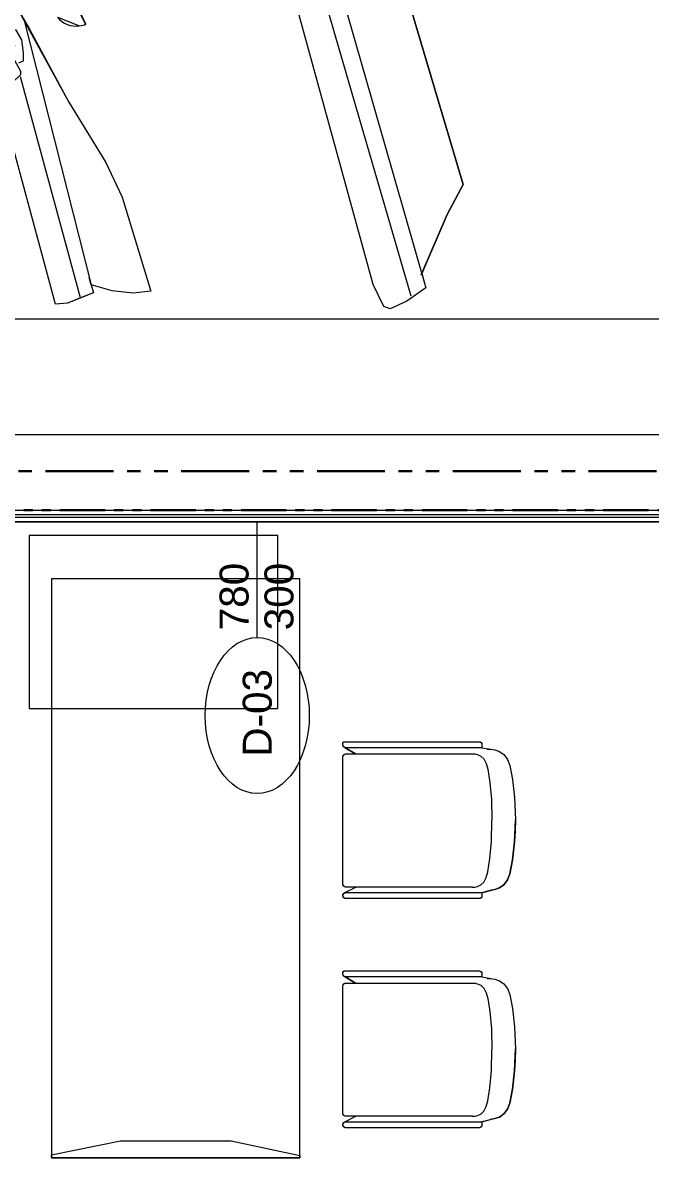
# Model space of a CAD drawing. Extents: x -1299 to 23780, y -3010 to 8106.
# Drawn here: x 1493.7 to 1710.4, y 1128.6 to 1527.3 of the extents above; entities that cross this region are included whole.
import ezdxf
from ezdxf.enums import TextEntityAlignment as Align

# ---------------------------------------------------------------- set-up
doc = ezdxf.new("R2010")
doc.units = 0
doc.header["$LTSCALE"] = 25
doc.header["$MEASUREMENT"] = 0
for name, pattern in [('DOT2', [0.125, 0, -0.125]), ('HIDDEN', [0.375, 0.25, -0.125]), ('PHANTOM2', [1.25, 0.625, -0.125, 0.125, -0.125, 0.125, -0.125])]:
    doc.linetypes.add(name, pattern=pattern)
doc.layers.get('0').update_dxf_attribs({"color": 9, "lineweight": 9})
for name, color, linetype, lineweight in [('04', 9, 'Continuous', 9), ('05', 9, 'Continuous', 9), ('06D', 9, 'Continuous', 9), ('10', 9, 'Continuous', 9), ('15', 9, 'Continuous', 9), ('20', 9, 'DOT2', 9), ('22', 8, 'Continuous', 9), ('40', 9, 'Continuous', 9), ('40B', 9, 'Continuous', 9), ('E-KABLO', 7, 'Continuous', 30), ('E-MESH TAVAN', 1, 'Continuous', 30)]:
    doc.layers.add(name, color=color, linetype=linetype, lineweight=lineweight)
doc.styles.add('Arial', font='arial.ttf', dxfattribs={"height": 2.5})

# ---------------------------------------------------------------- blocks, each defined once
blk = doc.blocks.new('0_doorno')
blk.add_lwpolyline([(4.5, 0), (12.5, 0)])
blk.add_ellipse((-0.891, 0), major_axis=(-5.391, 0), ratio=0.666667)
at = {"style": 'Arial'}
blk.add_attdef('YUKSEKLIK', text='', height=2, dxfattribs=at).set_placement((5, 12.3), align=Align.TOP_LEFT)
blk.add_attdef('KAPINO', text='', height=2, dxfattribs=at).set_placement((0, 0), align=Align.MIDDLE)
blk.add_attdef('GENISLIK', text='', height=2, dxfattribs=at).set_placement((5, -3.789), align=Align.BOTTOM_LEFT)
blk = doc.blocks.new('Group-321-1')
at = {"lineweight": 0}
blk.add_lwpolyline([(384783.7466, 69368.6084), (384783.8084, 69368.6626), (384783.8147, 69368.6844), (384783.7337, 69368.6844)], dxfattribs=at)
for centre, radius, start, end in [((384788.1969, 69600.0219), 231.379, 268.862115, 268.914511), ((384783.7323, 69368.6871), 0.08, 280.3078, 342.1843), ((384783.6798, 69368.7118), 0.1377, 339.054, 348.4897)]:
    blk.add_arc(centre, radius, start, end, dxfattribs=at)
blk = doc.blocks.new('Group-323-1')
for p, q in [((384783.609, 69368.4878), (384783.6313, 69368.4913)), ((384783.6313, 69368.4913), (384783.6593, 69368.4854)), ((384783.6449, 69368.4667), (384783.663, 69368.4998)), ((384783.663, 69368.4998), (384783.7403, 69368.5033)), ((384783.7049, 69368.5004), (384784.6228, 69368.2891)), ((384783.7403, 69368.5033), (384784.0265, 69368.5095)), ((384784.0265, 69368.5095), (384784.2703, 69368.527)), ((384784.2703, 69368.527), (384784.4021, 69368.5228)), ((384784.4021, 69368.5228), (384784.7363, 69368.4631)), ((384783.5713, 69368.4048), (384783.609, 69368.4878)), ((384783.5745, 69368.4113), (384783.6449, 69368.4667)), ((384783.631, 69368.4558), (384783.7074, 69368.4395)), ((384783.7131, 69368.4511), (384783.7105, 69368.438)), ((384783.7219, 69368.4612), (384783.7131, 69368.4511)), ((384783.7613, 69368.4632), (384783.7219, 69368.4612)), ((384783.8035, 69368.4477), (384783.7613, 69368.4632)), ((384784.7363, 69368.4631), (384784.715, 69368.4056)), ((384783.7105, 69368.438), (384783.7223, 69368.4231)), ((384783.7223, 69368.4231), (384783.784, 69368.3851)), ((384783.8016, 69368.4089), (384783.766, 69368.4339)), ((384783.8561, 69368.4106), (384783.8016, 69368.4089)), ((384783.8281, 69368.4354), (384783.8035, 69368.4477)), ((384783.8271, 69368.4179), (384783.8281, 69368.4354)), ((384783.8654, 69368.406), (384783.8561, 69368.4106)), ((384783.8082, 69368.3333), (384783.5708, 69368.3847)), ((384783.784, 69368.3851), (384783.7954, 69368.3578)), ((384783.9165, 69368.2343), (384783.8654, 69368.406)), ((384783.871, 69368.4001), (384784.645, 69368.2361)), ((384784.715, 69368.4056), (384784.6751, 69368.3445)), ((384783.7954, 69368.3578), (384783.8361, 69368.258)), ((384784.6751, 69368.3445), (384784.6231, 69368.2893)), ((384784.626, 69368.1499), (384783.8955, 69368.3044)), ((384784.6228, 69368.2891), (384784.5969, 69368.2948)), ((384783.8361, 69368.258), (384783.8613, 69368.2275)), ((384784.6231, 69368.2893), (384784.6514, 69368.2844)), ((384784.6514, 69368.2844), (384784.6458, 69368.2359)), ((384783.8613, 69368.2275), (384783.9062, 69368.2214)), ((384783.9062, 69368.2214), (384783.9165, 69368.2343)), ((384784.6458, 69368.2359), (384784.642, 69368.1874)), ((384784.642, 69368.1874), (384784.626, 69368.1499))]:
    blk.add_line(p, q)
blk.add_lwpolyline([(384783.6295, 69368.491), (384783.6556, 69368.4862), (384783.663, 69368.4998), (384784.0265, 69368.5095), (384784.2703, 69368.527), (384784.4021, 69368.5228), (384784.7363, 69368.4631), (384784.715, 69368.4056), (384784.6751, 69368.3445), (384784.6228, 69368.2891), (384784.6514, 69368.2844), (384784.642, 69368.1874), (384784.626, 69368.1499), (384783.8955, 69368.3044), (384783.9165, 69368.2343), (384783.9062, 69368.2214), (384783.8613, 69368.2275), (384783.8361, 69368.258), (384783.8051, 69368.334), (384783.5708, 69368.3847)], close=True)
blk = doc.blocks.new('Group-325-1')
for p, q in [((384784.2699, 69369.7089), (384784.2277, 69369.6053)), ((384784.901, 69369.5901), (384784.2699, 69369.7089)), ((384784.2277, 69369.6053), (384784.1715, 69369.5072)), ((384784.9688, 69369.494), (384784.901, 69369.5901)), ((384784.1334, 69369.5156), (384785.1602, 69369.3127)), ((384785.1131, 69369.3188), (384784.9688, 69369.494)), ((384784.1214, 69369.4547), (384785.1608, 69369.254)), ((384785.0663, 69369.1565), (384784.0879, 69369.3606)), ((384785.1602, 69369.3127), (384785.1706, 69369.2337)), ((384785.1706, 69369.2337), (384785.1687, 69369.1701)), ((384785.1687, 69369.1701), (384785.151, 69369.1543)), ((384785.151, 69369.1543), (384785.0663, 69369.1565))]:
    blk.add_line(p, q)
blk.add_lwpolyline([(384784.2699, 69369.7089), (384784.901, 69369.5901), (384784.9688, 69369.494), (384785.1099, 69369.3227), (384785.1602, 69369.3127), (384785.1706, 69369.2337), (384785.1687, 69369.1701), (384785.151, 69369.1543), (384785.0663, 69369.1565), (384784.0879, 69369.3606), (384784.1366, 69369.4517), (384784.166, 69369.5091), (384784.1719, 69369.508), (384784.2277, 69369.6053)], close=True)
blk = doc.blocks.new('p-audi_arac')
at = {"layer": '06D', "lineweight": 0, "flags": 128}
blk.add_lwpolyline([(695.6, 0.8), (-4.4, 0.8), (-4.4, 400.8), (695.6, 400.8)], close=True, dxfattribs=at)
at = {"layer": '04', "xscale": 99.99999999999999, "yscale": 99.99999999999999, "zscale": 99.99999999999999, "rotation": 117.1763778173343}
for name in ['Group-321-1', 'Group-323-1', 'Group-325-1']:
    blk.add_blockref(name, (23745751.03, -31061967.79), dxfattribs=at)
blk = doc.blocks.new('Group-32-1')
for p, q in [((384804.5516, 69159.371), (384804.573, 69159.3356)), ((384804.5731, 69159.3699), (384804.573, 69159.3694)), ((384804.573, 69159.3694), (384804.573, 69159.3689)), ((384804.573, 69159.3689), (384804.573, 69158.9239)), ((384804.5732, 69159.3709), (384804.5731, 69159.3704)), ((384804.5731, 69159.3704), (384804.5731, 69159.3699)), ((384804.5733, 69159.3713), (384804.5732, 69159.3709)), ((384804.5735, 69159.3718), (384804.5733, 69159.3713)), ((384804.5736, 69159.3723), (384804.5735, 69159.3718)), ((384804.5738, 69159.3727), (384804.5736, 69159.3723)), ((384804.574, 69159.3732), (384804.5738, 69159.3727)), ((384804.5742, 69159.3736), (384804.574, 69159.3732)), ((384804.5745, 69159.374), (384804.5742, 69159.3736)), ((384804.5747, 69159.3745), (384804.5745, 69159.374)), ((384804.575, 69159.3749), (384804.5747, 69159.3745)), ((384804.5753, 69159.3752), (384804.575, 69159.3749)), ((384804.5756, 69159.3756), (384804.5753, 69159.3752)), ((384804.576, 69159.376), (384804.5756, 69159.3756)), ((384804.5763, 69159.3763), (384804.576, 69159.376)), ((384804.5767, 69159.3766), (384804.5763, 69159.3763)), ((384804.5771, 69159.3769), (384804.5767, 69159.3766)), ((384804.5775, 69159.3772), (384804.5771, 69159.3769)), ((384804.5779, 69159.3775), (384804.5775, 69159.3772)), ((384804.5783, 69159.3777), (384804.5779, 69159.3775)), ((384804.5788, 69159.3779), (384804.5783, 69159.3777)), ((384804.5792, 69159.3781), (384804.5788, 69159.3779)), ((384804.5797, 69159.3783), (384804.5792, 69159.3781)), ((384804.5801, 69159.3785), (384804.5797, 69159.3783)), ((384804.5806, 69159.3786), (384804.5801, 69159.3785)), ((384804.5811, 69159.3787), (384804.5806, 69159.3786)), ((384804.5816, 69159.3788), (384804.5811, 69159.3787)), ((384804.5821, 69159.3789), (384804.5816, 69159.3788)), ((384804.5825, 69159.3789), (384804.5821, 69159.3789)), ((384804.583, 69159.3789), (384804.5825, 69159.3789)), ((384805.023, 69159.3789), (384804.583, 69159.3789)), ((384805.0235, 69159.3789), (384805.023, 69159.3789)), ((384805.024, 69159.3789), (384805.0235, 69159.3789)), ((384805.0245, 69159.3788), (384805.024, 69159.3789)), ((384805.0249, 69159.3787), (384805.0245, 69159.3788)), ((384805.0254, 69159.3786), (384805.0249, 69159.3787)), ((384805.0259, 69159.3785), (384805.0254, 69159.3786)), ((384805.0264, 69159.3783), (384805.0259, 69159.3785)), ((384805.0268, 69159.3781), (384805.0264, 69159.3783)), ((384805.0273, 69159.3779), (384805.0268, 69159.3781)), ((384805.0277, 69159.3777), (384805.0273, 69159.3779)), ((384805.0281, 69159.3775), (384805.0277, 69159.3777)), ((384805.0285, 69159.3772), (384805.0281, 69159.3775)), ((384805.029, 69159.3769), (384805.0285, 69159.3772)), ((384805.0293, 69159.3766), (384805.029, 69159.3769)), ((384805.0297, 69159.3763), (384805.0293, 69159.3766)), ((384805.0301, 69159.376), (384805.0297, 69159.3763)), ((384805.0304, 69159.3756), (384805.0301, 69159.376)), ((384805.0307, 69159.3752), (384805.0304, 69159.3756)), ((384805.031, 69159.3749), (384805.0307, 69159.3752)), ((384805.0313, 69159.3745), (384805.031, 69159.3749)), ((384805.0316, 69159.374), (384805.0313, 69159.3745)), ((384805.0318, 69159.3736), (384805.0316, 69159.374)), ((384805.032, 69159.3732), (384805.0318, 69159.3736)), ((384805.0322, 69159.3727), (384805.032, 69159.3732)), ((384805.0324, 69159.3723), (384805.0322, 69159.3727)), ((384805.0326, 69159.3718), (384805.0324, 69159.3723)), ((384805.0327, 69159.3713), (384805.0326, 69159.3718)), ((384805.0328, 69159.3709), (384805.0327, 69159.3713)), ((384805.0329, 69159.3704), (384805.0328, 69159.3709)), ((384805.0329, 69159.3699), (384805.0329, 69159.3704)), ((384805.033, 69159.3694), (384805.0329, 69159.3699)), ((384805.0521, 69159.3725), (384805.033, 69159.3345)), ((384805.033, 69159.3689), (384805.033, 69159.3694)), ((384805.033, 69158.9322), (384805.033, 69159.3689)), ((384805.033, 69158.9322), (384805.033, 69158.9322)), ((384804.5516, 69158.8992), (384804.558, 69158.8616)), ((384805.0524, 69158.8992), (384805.0423, 69158.8616))]:
    blk.add_line(p, q)
at = {"flags": 128}
for points in [[(384804.5309, 69158.9092), (384804.5309, 69158.9087), (384804.531, 69158.9082), (384804.531, 69158.9077), (384804.5311, 69158.9072), (384804.5312, 69158.9068), (384804.5314, 69158.9063), (384804.5315, 69158.9058), (384804.5317, 69158.9054), (384804.5319, 69158.9049), (384804.5321, 69158.9045), (384804.5324, 69158.904), (384804.5326, 69158.9036), (384804.5329, 69158.9032), (384804.5332, 69158.9028), (384804.5335, 69158.9025), (384804.5339, 69158.9021), (384804.5342, 69158.9018), (384804.5346, 69158.9015), (384804.535, 69158.9012), (384804.5354, 69158.9009), (384804.5358, 69158.9006), (384804.5362, 69158.9004), (384804.5367, 69158.9001), (384804.5371, 69158.8999), (384804.5376, 69158.8998), (384804.538, 69158.8996), (384804.5385, 69158.8995), (384804.539, 69158.8994), (384804.5395, 69158.8993), (384804.54, 69158.8992), (384804.5404, 69158.8992), (384804.5409, 69158.8992), (384804.5516, 69158.8992), (384804.5516, 69159.3689), (384804.5516, 69159.3694), (384804.5516, 69159.3699), (384804.5515, 69159.3704), (384804.5515, 69159.3709), (384804.5513, 69159.3713), (384804.5512, 69159.3718), (384804.5511, 69159.3723), (384804.5509, 69159.3727), (384804.5507, 69159.3732), (384804.5505, 69159.3736), (384804.5502, 69159.374), (384804.55, 69159.3745), (384804.5497, 69159.3749), (384804.5494, 69159.3752), (384804.5491, 69159.3756), (384804.5487, 69159.376), (384804.5484, 69159.3763), (384804.548, 69159.3766), (384804.5476, 69159.3769), (384804.5472, 69159.3772), (384804.5468, 69159.3775), (384804.5464, 69159.3777), (384804.5459, 69159.3779), (384804.5455, 69159.3781), (384804.545, 69159.3783), (384804.5445, 69159.3785), (384804.5441, 69159.3786), (384804.5436, 69159.3787), (384804.5431, 69159.3788), (384804.5426, 69159.3789), (384804.5421, 69159.3789), (384804.5416, 69159.3789), (384804.5359, 69159.3789), (384804.5357, 69159.3789), (384804.5354, 69159.3789), (384804.5352, 69159.3788), (384804.535, 69159.3788), (384804.5347, 69159.3788), (384804.5345, 69159.3787), (384804.5343, 69159.3786), (384804.534, 69159.3785), (384804.5338, 69159.3784), (384804.5336, 69159.3783), (384804.5334, 69159.3782), (384804.5332, 69159.3781), (384804.533, 69159.3779), (384804.5328, 69159.3778), (384804.5326, 69159.3776), (384804.5324, 69159.3774), (384804.5322, 69159.3773), (384804.5321, 69159.3771), (384804.5319, 69159.3769), (384804.5318, 69159.3767), (384804.5316, 69159.3765), (384804.5315, 69159.3763), (384804.5314, 69159.376), (384804.5313, 69159.3758), (384804.5312, 69159.3756), (384804.5312, 69159.3754), (384804.5311, 69159.3751), (384804.531, 69159.3749), (384804.531, 69159.3746), (384804.531, 69159.3744), (384804.5309, 69159.3741), (384804.5309, 69159.3739), (384804.5309, 69158.9092)], [(384805.0521, 69158.8992), (384805.0628, 69158.8992), (384805.0633, 69158.8992), (384805.0638, 69158.8992), (384805.0642, 69158.8993), (384805.0647, 69158.8994), (384805.0652, 69158.8995), (384805.0657, 69158.8996), (384805.0661, 69158.8998), (384805.0666, 69158.8999), (384805.0671, 69158.9001), (384805.0675, 69158.9004), (384805.0679, 69158.9006), (384805.0683, 69158.9009), (384805.0687, 69158.9012), (384805.0691, 69158.9015), (384805.0695, 69158.9018), (384805.0698, 69158.9021), (384805.0702, 69158.9025), (384805.0705, 69158.9028), (384805.0708, 69158.9032), (384805.0711, 69158.9036), (384805.0714, 69158.904), (384805.0716, 69158.9045), (384805.0718, 69158.9049), (384805.072, 69158.9054), (384805.0722, 69158.9058), (384805.0723, 69158.9063), (384805.0725, 69158.9068), (384805.0726, 69158.9072), (384805.0727, 69158.9077), (384805.0727, 69158.9082), (384805.0728, 69158.9087), (384805.0728, 69158.9092), (384805.0728, 69159.3689), (384805.0728, 69159.3694), (384805.0727, 69159.3699), (384805.0727, 69159.3704), (384805.0726, 69159.3709), (384805.0725, 69159.3713), (384805.0723, 69159.3718), (384805.0722, 69159.3723), (384805.072, 69159.3727), (384805.0718, 69159.3732), (384805.0716, 69159.3736), (384805.0714, 69159.374), (384805.0711, 69159.3745), (384805.0708, 69159.3749), (384805.0705, 69159.3752), (384805.0702, 69159.3756), (384805.0698, 69159.376), (384805.0695, 69159.3763), (384805.0691, 69159.3766), (384805.0687, 69159.3769), (384805.0683, 69159.3772), (384805.0679, 69159.3775), (384805.0675, 69159.3777), (384805.0671, 69159.3779), (384805.0666, 69159.3781), (384805.0661, 69159.3783), (384805.0657, 69159.3785), (384805.0652, 69159.3786), (384805.0647, 69159.3787), (384805.0642, 69159.3788), (384805.0638, 69159.3789), (384805.0633, 69159.3789), (384805.0628, 69159.3789), (384805.0621, 69159.3789), (384805.0616, 69159.3789), (384805.0611, 69159.3789), (384805.0606, 69159.3788), (384805.0601, 69159.3787), (384805.0596, 69159.3786), (384805.0592, 69159.3785), (384805.0587, 69159.3783), (384805.0582, 69159.3781), (384805.0578, 69159.3779), (384805.0574, 69159.3777), (384805.0569, 69159.3775), (384805.0565, 69159.3772), (384805.0561, 69159.3769), (384805.0557, 69159.3766), (384805.0554, 69159.3763), (384805.055, 69159.376), (384805.0547, 69159.3756), (384805.0543, 69159.3752), (384805.054, 69159.3749), (384805.0538, 69159.3745), (384805.0535, 69159.374), (384805.0533, 69159.3736), (384805.053, 69159.3732), (384805.0528, 69159.3727), (384805.0527, 69159.3723), (384805.0525, 69159.3718), (384805.0524, 69159.3713), (384805.0523, 69159.3709), (384805.0522, 69159.3704), (384805.0521, 69159.3699), (384805.0521, 69159.3694), (384805.0521, 69159.3689), (384805.0521, 69158.8992)]]:
    blk.add_lwpolyline(points, close=True, dxfattribs=at)
for points in [[(384804.5309, 69158.9092, 0.414214), (384804.5409, 69158.8992), (384804.5516, 69158.8992), (384804.5516, 69159.3689, 0.414214), (384804.5416, 69159.3789), (384804.5359, 69159.3789, 0.414214), (384804.5309, 69159.3739)], [(384805.0521, 69158.8992), (384805.0628, 69158.8992, 0.414214), (384805.0728, 69158.9092), (384805.0728, 69159.3689, 0.414214), (384805.0628, 69159.3789), (384805.0621, 69159.3789, 0.414214), (384805.0521, 69159.3689)]]:
    blk.add_lwpolyline(points, format="xyb", close=True, dxfattribs=at)
blk.add_lwpolyline([(384805.033, 69158.9322), (384805.033, 69159.3689, 0.414214), (384805.023, 69159.3789), (384804.583, 69159.3789, 0.414214), (384804.573, 69159.3689), (384804.573, 69158.9239), (384804.5738, 69158.9202)], format="xyb", dxfattribs=at)
for points in [[(384804.573, 69158.9322), (384804.573, 69158.9239), (384804.5752, 69158.9142), (384804.5804, 69158.903), (384804.5903, 69158.8926), (384804.6064, 69158.8839), (384804.6258, 69158.8783), (384804.6716, 69158.8721), (384804.7307, 69158.8665), (384804.803, 69158.8644)], [(384805.033, 69158.9322), (384805.033, 69158.9239), (384805.0308, 69158.9142), (384805.0256, 69158.903), (384805.0157, 69158.8926), (384804.9996, 69158.8839), (384804.9803, 69158.8783), (384804.9344, 69158.8721), (384804.8753, 69158.8665), (384804.803, 69158.8644)], [(384804.5569, 69158.8806), (384804.5569, 69158.8686), (384804.5592, 69158.8546), (384804.5647, 69158.8386), (384804.5752, 69158.8236), (384804.5922, 69158.8111), (384804.6127, 69158.8031), (384804.6612, 69158.7941), (384804.7237, 69158.7861), (384804.8002, 69158.7831)], [(384805.0434, 69158.8658), (384805.0434, 69158.8686), (384805.0412, 69158.8546), (384805.0357, 69158.8386), (384805.0252, 69158.8236), (384805.0082, 69158.8111), (384804.9877, 69158.8031), (384804.9392, 69158.7941), (384804.8767, 69158.7861), (384804.8002, 69158.7831)]]:
    blk.add_lwpolyline(points, dxfattribs=at)
at = {"layer": '40'}
blk.add_lwpolyline([(384805.023, 69159.3789), (384804.583, 69159.3789, 0.414214), (384804.573, 69159.3689), (384804.573, 69159.3366), (384804.573, 69159.3356), (384804.5516, 69159.371), (384804.551, 69159.3725, 0.309775), (384804.5416, 69159.3789), (384804.5359, 69159.3789, 0.413784), (384804.5309, 69159.3739), (384804.5309, 69158.9092, 0.414214), (384804.5409, 69158.8992), (384804.5516, 69158.8992), (384804.5569, 69158.8686), (384804.5592, 69158.8546), (384804.5647, 69158.8386), (384804.5752, 69158.8236), (384804.5922, 69158.8111), (384804.6127, 69158.8031), (384804.6612, 69158.7941), (384804.7237, 69158.7861), (384804.8002, 69158.7831), (384804.8384, 69158.7846), (384804.8767, 69158.7861), (384804.9392, 69158.7941), (384804.9877, 69158.8031), (384805.0082, 69158.8111), (384805.0252, 69158.8236), (384805.0357, 69158.8386), (384805.0412, 69158.8546), (384805.0473, 69158.8804), (384805.0524, 69158.8992), (384805.0628, 69158.8992, 0.414214), (384805.0728, 69158.9092), (384805.0728, 69159.3689, 0.781144), (384805.0521, 69159.3725), (384805.033, 69159.3345), (384805.033, 69159.3689, 0.407263), (384805.0232, 69159.3789)], format="xyb", close=True, dxfattribs=at)
blk = doc.blocks.new('p-ma-audi')
for p, q in [((-7.57, 155.19), (-7.57, 200)), ((-85.7, 155.19), (-7.57, 155.19))]:
    blk.add_line(p, q)
at = {"flags": 128}
for points in [[(-7.57, 200), (-7.57, 214.96), (-93.45, 214.96), (-93.45, 155.19), (-85.7, 155.19)], [(-85.7, 0.04), (-85.7, 0.94), (-61.93, 5.88), (-23.62, 5.88), (0, 0.73), (0, 0), (-85.67, 0)]]:
    blk.add_lwpolyline(points, dxfattribs=at)
for points in [[(-85.7, 200), (-85.7, 0), (0, 0), (0, 200), (-85.7, 200)], [(-85.7, 200), (-85.7, 0), (0, 0), (0, 200)]]:
    blk.add_lwpolyline(points, close=True, dxfattribs=at)
blk = doc.blocks.new('*U340')
at = {"layer": '06D'}
for points in [[(4.95, 4), (775.05, 4)], [(4.95, 0), (775.04, 0)]]:
    blk.add_lwpolyline(points, dxfattribs=at)
at = {"layer": '15'}
for points in [[(1.96, 2.5), (778.04, 2.5)], [(778.04, 1.5), (1.96, 1.5)]]:
    blk.add_lwpolyline(points, dxfattribs=at)
blk = doc.blocks.new('p-zemin kat')
at = {"layer": '20', "linetype": 'HIDDEN', "lineweight": 0}
blk.add_arc((4088.57, -323.37), 2647.53, 80.45701, 156.55486, dxfattribs=at)
at = {"layer": '40'}
blk.add_lwpolyline([(1964.5, 1355), (1184.5, 1355), (1184.5, 1943), (1964.5, 1943)], close=True, dxfattribs=at)
at = {"layer": '40B'}
blk.add_lwpolyline([(3287.33, 2825), (2222.5, 2825), (2222.5, 2815), (1955, 2815), (1955, 1945), (1959.5, 1945), (1959.5, 1385), (1162.5, 1385), (1162.5, 730), (1392.5, 730), (1392.5, 325), (1522.5, 325), (1522.5, 725), (1802.6, 725), (1802.6, 730), (1831.78, 791.16), (1935.27, 740.05, -0.306949), (4278.59, 2070.68, 0.001238)], format="xyb", dxfattribs=at)
blk.add_lwpolyline([(1162.5, 1385), (1162.5, 1945), (1959.5, 1945), (1959.5, 1385)], close=True, dxfattribs=at)
at = {"linetype": 'Continuous'}
blk.add_blockref('*U340', (1184.5, 1355), dxfattribs=at)

msp = doc.modelspace()

# ---------------------------------------------------------------- linework, layer by layer
at = {"layer": 'E-KABLO', "color": 6, "linetype": 'PHANTOM2', "ltscale": 1.5}
msp.add_line((1407.66, 1372.5), (1972.16, 1372.5), dxfattribs=at)
at = {"layer": 'E-MESH TAVAN', "color": 6, "linetype": 'PHANTOM2'}
msp.add_line((1412.64, 1359.05), (1986.37, 1359.05), dxfattribs=at)

# ---------------------------------------------------------------- block references
at = {"layer": '04', "rotation": 180}
msp.add_blockref('p-audi_arac', (1918.1, 1825.8), dxfattribs=at)
at = {"layer": '05', "color": 7}
msp.add_blockref('p-ma-audi', (1589.17, 1135.28), dxfattribs=at)
at = {"layer": '05', "color": 7, "extrusion": (0, 0, -1), "xscale": 100, "yscale": 100, "zscale": -100, "rotation": 270}
for p in [(-6917541.97, 38481732.08), (-6917541.97, 38481652.9)]:
    msp.add_blockref('Group-32-1', p, dxfattribs=at)
at = {"layer": '10'}
msp.add_blockref('p-zemin kat', (0, 0), dxfattribs=at)
at = {"layer": '22'}
ref = msp.add_blockref('0_doorno', (1574.49, 1292.5), dxfattribs=dict(at, xscale=5, yscale=5, zscale=5, rotation=90))
ref.add_attrib('KAPINO', 'D-03', dxfattribs={"layer": '0', "height": 10, "rotation": 90, "style": 'Arial'}).set_placement((1574.49, 1288.97), align=Align.MIDDLE)
ref.add_attrib('GENISLIK', '780', dxfattribs={"layer": '0', "height": 10, "rotation": 90, "style": 'Arial'}).set_placement((1574.49, 1317.5), align=Align.BOTTOM_LEFT)
ref.add_attrib('YUKSEKLIK', '300', dxfattribs={"layer": '0', "height": 10, "rotation": 90, "style": 'Arial'}).set_placement((1576.99, 1317.5), align=Align.TOP_LEFT)

doc.saveas('drawing.dxf')
